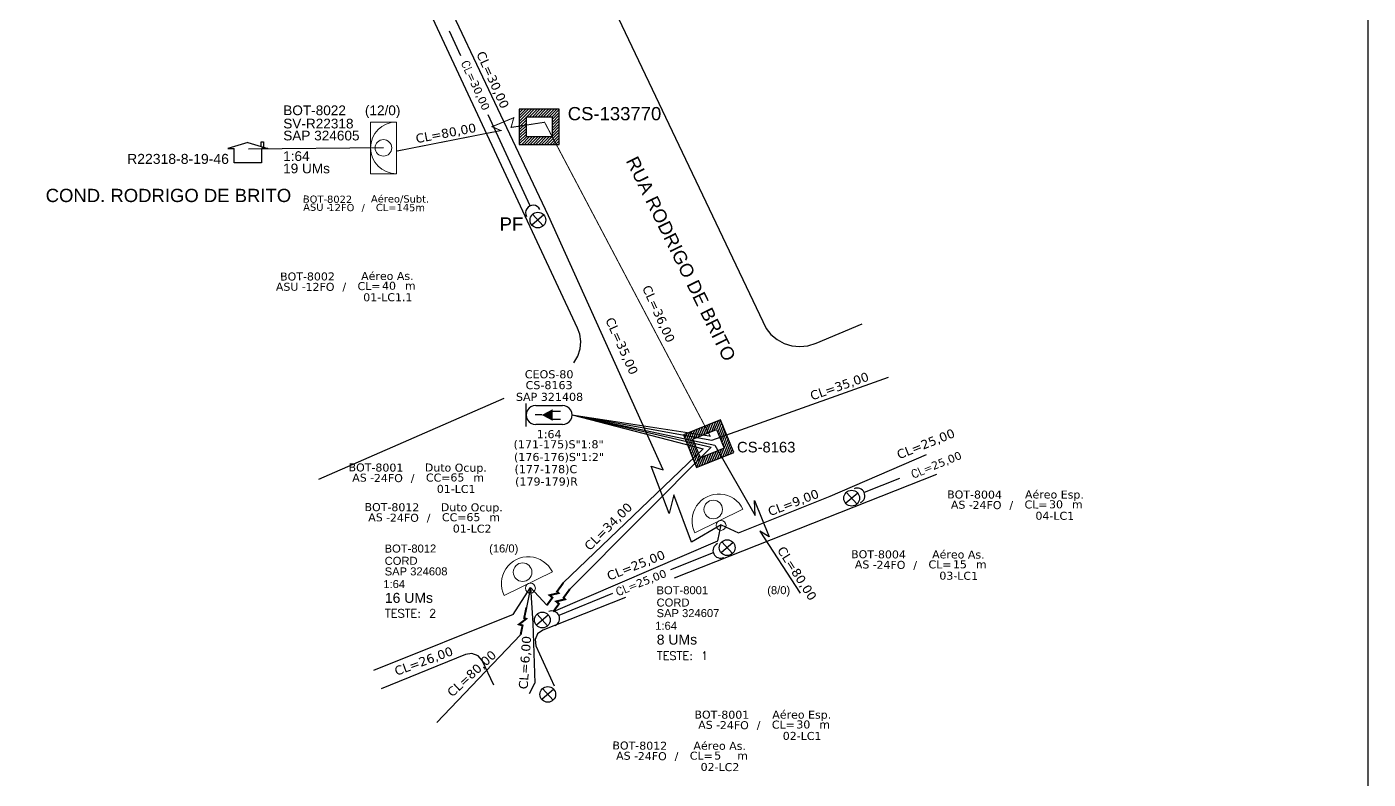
# Model space of a CAD drawing. Extents: x -89 to 749, y 705 to 1299.
# Drawn here: x 465.3 to 749.2, y 1006 to 1165.3 of the extents above; entities that cross this region are included whole.
import ezdxf
from ezdxf.enums import TextEntityAlignment as Align

# ---------------------------------------------------------------- set-up
doc = ezdxf.new("R2010")
doc.units = 0
for name, color, linetype in [('10.1-Caixas Subterrâneas', 5, 'Continuous'), ('20.4-CEOS', 1, 'Continuous'), ('CAP_A_INSTALAR', 1, 'Continuous'), ('CELULAS_GPON', 7, 'Continuous'), ('label_cabos', 7, 'Continuous'), ('Legenda', 1, 'Continuous'), ('locais', 7, 'Continuous'), ('locais legendas', 7, 'Continuous'), ('QUADRA', 7, 'Continuous'), ('Subida Lateral', 5, 'Continuous'), ('surveys', 7, 'Continuous'), ('surveys legendas', 7, 'Continuous')]:
    doc.layers.add(name, color=color, linetype=linetype)
for name, color, linetype, lineweight in [("20.0-LEGENDA DOS CDO'S", 1, 'Continuous', 0), ('20.1-CDO_INTERIOR', 1, 'Continuous', 0), ('20.2-CDO_POSTE', 1, 'Continuous', 5), ('20.6-CORDOALHA_SUPORTE', 7, 'Continuous', 25), ('CORDOALHA_SUPORTE', 7, 'Continuous', 25), ('Segmento Logradouro Texto', 7, 'Continuous', 0)]:
    doc.layers.add(name, color=color, linetype=linetype, lineweight=lineweight)
doc.layers.add('DROP DE CLIENTE', color=140, linetype='Continuous', plot=False)
doc.layers.add('EXTRA', color=50, linetype='Continuous', plot=False)
doc.styles.add('ARIAL', font='arial.ttf')
doc.styles.add('DIGICADE', font='arial.ttf')
doc.styles.add('ROMANS', font='romans')
doc.styles.add('siredit', font='verdana.ttf')
doc.styles.get("Standard").update_dxf_attribs({"font": 'arial.ttf'})
doc.linetypes.add('FENCELINE1', pattern='A,0.25,-0.1,[133,ltypeshp.shx,S=0.1,R=0,X=-0.1,Y=0],-0.1,1', length=1.45)

# ---------------------------------------------------------------- blocks, each defined once
blk = doc.blocks.new('SURVEY_SURVEY')
for p, q in [((-3.36348e-12, 1.52134086552e-05), (-1.508336906292e-05, 1.080275691462e-05)), ((-1.508336906292e-05, 1.080275691462e-05), (-1.035330602394e-05, 1.080275691462e-05)), ((-1.034285223648e-05, 0), (-1.034285223648e-05, 1.076915342634e-05)), ((-3.36348e-12, 1.52134086552e-05), (1.50833623359e-05, 1.080275691462e-05)), ((1.0119129375e-05, 1.586813003754e-05), (1.17082621884e-05, 1.586813003754e-05)), ((1.0119129375e-05, 1.231994231814e-05), (1.0119129375e-05, 1.586813003754e-05)), ((1.034285223648e-05, 1.081207931562e-05), (1.034285223648e-05, 0)), ((1.50833623359e-05, 1.080275691462e-05), (1.034285223648e-05, 1.08027402732e-05)), ((1.17082621884e-05, 1.586813003754e-05), (1.17029963175e-05, 1.186705116642e-05)), ((1.034285223648e-05, 0), (-1.034285223648e-05, 0))]:
    blk.add_line(p, q)
blk = doc.blocks.new('*U97')
at = {"color": 0}
blk.add_line((2.144683874508849, -0.5816883642076452), (-2.103735590730157, -0.6838976506145482), dxfattribs=at)
for centre, radius in [((-0.003800809652691521, 0.3762168416387937), 0.7329430290837279), ((0.02993521138451247, -1.026050735923426), 0.3933715201570511)]:
    blk.add_circle(centre, radius, dxfattribs=at)
blk.add_arc((0.02047414188934621, -0.6327930074110968), 2.124824386322872, 1.378166948061358, 181.3781669480614, dxfattribs=at)
blk = doc.blocks.new('*X65')
at = {"color": 0, "linetype": 'Continuous'}
for p, q in [((-1.25, 0.34099), (-0.49099, 1.1)), ((-1.25, 0.517767), (-0.667767, 1.1)), ((-1.25, 0.694544), (-0.8445440000000001, 1.1)), ((-1.25, 0.8713200000000001), (-1.02132, 1.1)), ((-1.25, 1.048096999999998), (-1.198096999999999, 1.1)), ((-0.7892140000000003, 0.625), (-0.314214, 1.1)), ((-0.612437, 0.625), (-0.137437, 1.1)), ((-0.4356600000000002, 0.625), (0.03934, 1.1)), ((-0.258883, 0.625), (0.216117, 1.1)), ((-0.082107, 0.625), (0.392893, 1.1)), ((0.09467, 0.625), (0.56967, 1.1)), ((0.271447, 0.625), (0.746447, 1.1)), ((0.448223, 0.625), (0.923223, 1.1)), ((0.625, 0.625), (1.1, 1.1)), ((0.8017770000000001, 0.625), (1.25, 1.073223)), ((0.8035, 0.4499470000000001), (1.25, 0.8964469999999998)), ((-1.25, 0.164214), (-0.8035, 0.610714)), ((-1.25, -0.012563), (-0.8035, 0.433937)), ((-1.25, -0.18934), (-0.8035, 0.25716)), ((-1.25, -0.366117), (-0.8035, 0.08038300000000001)), ((0.8035, 0.27317), (1.25, 0.71967)), ((0.8035, 0.09639299999999999), (1.25, 0.5428930000000002)), ((0.8035, -0.08038300000000001), (1.25, 0.366117)), ((0.8035, -0.25716), (1.25, 0.18934)), ((0.8035, -0.433937), (1.25, 0.012563)), ((-1.25, -0.5428930000000002), (-0.8035, -0.09639299999999999)), ((-1.25, -0.71967), (-0.8035, -0.27317)), ((-1.25, -0.8964469999999998), (-0.8035, -0.4499470000000001)), ((-1.25, -1.073223), (-0.8017770000000001, -0.625)), ((-1.1, -1.1), (-0.625, -0.625)), ((-0.923223, -1.1), (-0.448223, -0.625)), ((-0.746447, -1.1), (-0.271447, -0.625)), ((-0.56967, -1.1), (-0.09467, -0.625)), ((-0.392893, -1.1), (0.082107, -0.625)), ((-0.216117, -1.1), (0.258883, -0.625)), ((-0.03934, -1.1), (0.4356600000000002, -0.625)), ((0.137437, -1.1), (0.612437, -0.625)), ((0.314214, -1.1), (0.7892140000000003, -0.625)), ((0.49099, -1.1), (1.25, -0.34099)), ((0.667767, -1.1), (1.25, -0.517767)), ((0.8035, -0.610714), (1.25, -0.164214)), ((0.8445440000000001, -1.1), (1.25, -0.694544)), ((1.02132, -1.1), (1.25, -0.8713200000000001)), ((1.198096999999999, -1.1), (1.25, -1.048096999999998))]:
    blk.add_line(p, q, dxfattribs=at)
blk = doc.blocks.new('MANHOLE_MQ')
at = {"color": 0, "linetype": 'Continuous'}
for p, q in [((6.2251254812e-06, 5.6872613239e-06), (-6.2748745188e-06, 5.6872613239e-06)), ((-6.2748745188e-06, 5.6872613239e-06), (-6.2748745188e-06, -5.3127386761e-06)), ((6.2251254812e-06, -5.3127386761e-06), (6.2251254812e-06, 5.6872613239e-06)), ((-4.0423745188e-06, 3.3122613239e-06), (3.9926254812e-06, 3.3122613239e-06)), ((-4.0423745188e-06, -2.9377386761e-06), (-4.0423745188e-06, 3.3122613239e-06)), ((3.9926254812e-06, 3.3122613239e-06), (3.9926254812e-06, -2.9377386761e-06)), ((3.9926254812e-06, -2.9377386761e-06), (-4.0423745188e-06, -2.9377386761e-06)), ((3.9926254812e-06, -2.9377386761e-06), (3.9926254812e-06, -2.9377386761e-06)), ((-6.2748745188e-06, -5.3127386761e-06), (6.2251254812e-06, -5.3127386761e-06))]:
    blk.add_line(p, q, dxfattribs=at)
at = {"color": 0, "linetype": 'Continuous', "xscale": 5e-06, "yscale": 5e-06, "zscale": 1e-05}
blk.add_blockref('*X65', (-2.48745188e-08, 1.872613239e-07), dxfattribs=at)
blk = doc.blocks.new('*U98')
at = {"layer": '20.4-CEOS', "color": 7, "style": 'siredit'}
for tag, p in [('FIBRAS_SPLITTER', (0, 0)), ('FIBRAS_TOP_C', (0, -4.127990711382524)), ('RESERVA_FINAIS', (0, -5.461142638953247))]:
    blk.add_attdef(tag, p, '', height=1.009676276197057, dxfattribs=at)
for tag, p, flags in [('ID_ATIVIDADE', (0, -6.773139688129063), 3), ('QTDE', (0, -9.397133786480694), 1), ('FATOR', (1.77635683940025e-15, -8.085136737304879), 1), ('FID', (0, -10.70913083565651), 1)]:
    blk.add_attdef(tag, p, '', height=1.009676276197057, dxfattribs=dict(at, flags=flags))
blk = doc.blocks.new('*U100')
at = {"layer": '20.4-CEOS', "color": 7, "style": 'siredit'}
blk.add_attdef('FIBRAS_SPLITTER', (0, 0), '', height=1.009676276197057, dxfattribs=at)
for tag, p, flags in [('ID_ATIVIDADE', (0, -1.482841734635985), 3), ('QTDE', (0, -4.106835832987616), 1), ('FATOR', (1.77635683940025e-15, -2.794838783811801), 1), ('FID', (0, -5.418832882163431), 1)]:
    blk.add_attdef(tag, p, '', height=1.009676276197057, dxfattribs=dict(at, flags=flags))
blk = doc.blocks.new('Inst CDOE-8 CAIXA DIST OPT CDOE 48F_8D C_SPL OPTAP')
at = {"layer": "20.0-LEGENDA DOS CDO'S", "color": 0}
for tag, p, style, flags in [('ID_ATIVIDADE', (0.1196604212896091, 6.472119182265749), 'ARIAL', 3), ('FATOR', (7.920895240253444, 6.472119182265749), 'ARIAL', 1), ('QTDE', (0.2348301501915984, -0.970300321170944), 'DIGICADE', 3)]:
    blk.add_attdef(tag, p, '', height=0.8, rotation=0.1179917413816953, dxfattribs=dict(at, style=style, flags=flags))
at = {"layer": "20.0-LEGENDA DOS CDO'S", "color": 0, "style": 'ARIAL'}
for tag, p, height in [('FID', (0.1196604212896091, 5.247622986669192), 0.8), ('CORDOALHA', (0.1221820842097259, 4.023126791072634), 0.8), ('SAP', (0.1243687709234109, 2.961291943700779), 0.8), ('1:XX', (-0.01175218651455623, 1.700097934941908), 0.8), ('UMS', (0.1406116498255869, 0.2174980612632993), 1)]:
    blk.add_attdef(tag, p, '', height=height, rotation=0.1179917413816953, dxfattribs=at)
blk.add_attdef('FIBRAS_UTILIZADAS', text='', height=0.8, rotation=0.1179917413816953, dxfattribs=at).set_placement((13.47913720596581, 5.263498817652014), align=Align.CENTER)
blk = doc.blocks.new('Teste  FTTH')
at = {"color": 0, "lineweight": 0, "style": 'ROMANS'}
for tag, p in [('TESTE', (-2.302101397839966, -0.2900054389600459)), ('QTDE', (0.2115984437179215, -0.2900054389600459))]:
    blk.add_attdef(tag, p, '', height=0.4797688058208799, dxfattribs=at)
for tag, p, flags in [('FID', (-2.226682248618305, -1.252807463808641), 1), ('FATOR', (-2.226682248618305, -2.027570965340915), 3), ('ID_ATIVIDADE', (-2.226682248618305, -2.716249624984646), 3)]:
    blk.add_attdef(tag, p, '', height=0.4797688058208799, dxfattribs=dict(at, flags=flags))
blk = doc.blocks.new('Inst CDOE-16 CAIXA DIST OPT CDOE 48F_16D C_SPL_2_1_8')
at = {"layer": "20.0-LEGENDA DOS CDO'S", "color": 0}
for tag, p, style, flags in [('ID_ATIVIDADE', (0.1196604212896091, 6.472119182265749), 'ARIAL', 3), ('FATOR', (7.920895240253444, 6.472119182265749), 'ARIAL', 1), ('QTDE', (0.09652250603994617, -1.169659482557959), 'DIGICADE', 3)]:
    blk.add_attdef(tag, p, '', height=0.8, rotation=0.1179917413816953, dxfattribs=dict(at, style=style, flags=flags))
at = {"layer": "20.0-LEGENDA DOS CDO'S", "color": 0, "style": 'ARIAL'}
for tag, p, height in [('FID', (0.1196604212896091, 5.247622986669192), 0.8), ('CORDOALHA', (0.1221820842097259, 4.023126791072634), 0.8), ('SAP', (0.1243687709234109, 2.961291943700779), 0.8), ('1:XX', (-0.01175218651455623, 1.700097934941908), 0.8), ('UMS', (0.1406116498255869, 0.2174980612632993), 1)]:
    blk.add_attdef(tag, p, '', height=height, rotation=0.1179917413816953, dxfattribs=at)
blk.add_attdef('FIBRAS_UTILIZADAS', text='', height=0.8, rotation=0.1179917413816953, dxfattribs=at).set_placement((13.47913720596581, 5.263498817652014), align=Align.CENTER)
blk = doc.blocks.new('Inst CB AS CFOA-SM-AS-80-TS-24')
at = {"layer": 'label_cabos', "color": 0, "style": 'siredit'}
for tag, flags, p in [('ID_ATIVIDADE', 3, (1.313585161309568, 2.671720126308649)), ('FATOR', 1, (11.5601203190924, 2.551431588687208))]:
    blk.add_attdef(tag, text='', height=1, rotation=359.6900071930405, dxfattribs=dict(at, flags=flags)).set_placement(p, align=Align.MIDDLE_CENTER)
for tag, p in [('DESTINO_CABO', (3.131368715205234, 1.262430571443581)), ('TIPO_CABO', (13.10817767829267, 1.244845964638766)), ('TIPO_CABO', (1.762291071830923, -0.004590935048270239)), ('CABO', (4.685797835605519, -0.05191046300382141)), ('/', (7.714015827420027, -0.05191046300382141)), ('LANCE', (10.80897846494462, 0.001586114557718954)), ('UND', (15.96399395113023, 0.001586114557718954)), ('FID', (13.14769000608328, -1.414223166462778))]:
    blk.add_attdef(tag, text='', height=1, rotation=359.6900071930405, dxfattribs=at).set_placement(p, align=Align.MIDDLE_CENTER)
blk.add_attdef('QTDE', (12.42874375078654, -0.4746612619691017), '', height=1, rotation=359.6900071930405, dxfattribs=at)
blk = doc.blocks.new('Inst CB DT OCUP CFOA-SM-AS-80-TS-24')
at = {"layer": 'label_cabos', "color": 0, "style": 'siredit'}
for tag, flags, p in [('ID_ATIVIDADE', 3, (1.313585161309568, 2.671720126308649)), ('FATOR', 1, (11.5601203190924, 2.551431588687208))]:
    blk.add_attdef(tag, text='', height=1, rotation=359.6900071930405, dxfattribs=dict(at, flags=flags)).set_placement(p, align=Align.MIDDLE_CENTER)
for tag, p in [('DESTINO_CABO', (3.131368715205234, 1.262430571443581)), ('TIPO_CABO', (13.10817767829267, 1.244845964638766)), ('TIPO_CABO', (1.762291071830923, -0.004590935048270239)), ('CABO', (4.68579783560552, -0.05191046300382141)), ('/', (7.714015827420027, -0.05191046300382141)), ('LANCE', (10.90897846494462, 0.001586114557718954)), ('UND', (15.96399395113023, 0.001586114557718954)), ('FID', (13.14769000608328, -1.414223166462778))]:
    blk.add_attdef(tag, text='', height=1, rotation=359.6900071930405, dxfattribs=at).set_placement(p, align=Align.MIDDLE_CENTER)
blk.add_attdef('QTDE', (12.42874375078654, -0.4746612619691017), '', height=1, rotation=359.6900071930405, dxfattribs=at)
blk = doc.blocks.new('Inst CORD ALUMINIO 4.8 MM 3F(sem recursos)')
at = {"layer": '20.6-CORDOALHA_SUPORTE', "color": 0, "lineweight": 0, "style": 'ROMANS'}
blk.add_attdef('LANCE', text='', height=1, dxfattribs=at).set_placement((-0.5381412959509184, -2.21476353000266), align=Align.RIGHT)
at = {"layer": '20.6-CORDOALHA_SUPORTE', "color": 0, "style": 'siredit'}
blk.add_attdef('QTDE', (-0.5381412959509184, -2.21476353000266), '', height=1, rotation=359.6900071930405, dxfattribs=at)
at = {"layer": '20.6-CORDOALHA_SUPORTE', "color": 0, "lineweight": 0, "style": 'ROMANS'}
for tag, p, flags in [('FATOR', (-5.196395047656239, -4.441735041516672), 3), ('ID_ATIVIDADE', (-5.200727581730945, -6.668706553030688), 3), ('FID', (-5.200727581730945, -8.895678064544704), 1)]:
    blk.add_attdef(tag, p, '', height=1, dxfattribs=dict(at, flags=flags))
blk = doc.blocks.new('Inst CB ESP CFOA-SM-AS-80-TS-24')
at = {"layer": 'label_cabos', "color": 0, "style": 'siredit'}
for tag, flags, p in [('ID_ATIVIDADE', 3, (1.313585161309568, 2.671720126308649)), ('FATOR', 1, (11.5601203190924, 2.551431588687208))]:
    blk.add_attdef(tag, text='', height=1, rotation=359.6900071930405, dxfattribs=dict(at, flags=flags)).set_placement(p, align=Align.MIDDLE_CENTER)
for tag, p in [('DESTINO_CABO', (3.131368715205234, 1.262430571443581)), ('TIPO_CABO', (13.10817767829267, 1.244845964638766)), ('TIPO_CABO', (1.762291071830923, -0.004590935048270239)), ('CABO', (4.68579783560552, -0.05191046300382141)), ('/', (7.714015827420027, -0.05191046300382141)), ('LANCE', (10.80897846494462, 0.001586114557718954)), ('UND', (15.96399395113023, 0.001586114557718954)), ('FID', (13.14769000608328, -1.414223166462778))]:
    blk.add_attdef(tag, text='', height=1, rotation=359.6900071930405, dxfattribs=at).set_placement(p, align=Align.MIDDLE_CENTER)
blk.add_attdef('QTDE', (12.42874375078654, -0.4746612619691017), '', height=1, rotation=359.6900071930405, dxfattribs=at)
blk = doc.blocks.new('Inst CB AS CFOA-SM-ASU-120-S-12')
at = {"layer": 'label_cabos', "color": 0, "style": 'siredit'}
for tag, flags, p in [('ID_ATIVIDADE', 3, (1.313585161309568, 2.671720126308649)), ('FATOR', 1, (11.5601203190924, 2.551431588687208))]:
    blk.add_attdef(tag, text='', height=1, rotation=359.6900071930405, dxfattribs=dict(at, flags=flags)).set_placement(p, align=Align.MIDDLE_CENTER)
for tag, p in [('DESTINO_CABO', (3.131368715205234, 1.262430571443581)), ('TIPO_CABO', (13.10817767829267, 1.244845964638766)), ('TIPO_CABO', (1.262291071830923, -0.004590935048270239)), ('CABO', (4.68579783560552, -0.05191046300382141)), ('/', (7.714015827420027, -0.05191046300382141)), ('LANCE', (10.80897846494462, 0.001586114557718954)), ('UND', (15.96399395113023, 0.001586114557718954)), ('FID', (13.14769000608328, -1.414223166462778))]:
    blk.add_attdef(tag, text='', height=1, rotation=359.6900071930405, dxfattribs=at).set_placement(p, align=Align.MIDDLE_CENTER)
blk.add_attdef('QTDE', (12.42874375078654, -0.4746612619691017), '', height=1, rotation=359.6900071930405, dxfattribs=at)
blk = doc.blocks.new('LEGENDA DOS CABOS')
at = {"layer": 'EXTRA', "color": 0, "style": 'siredit'}
for tag, p in [('ID', (4.601194663947246, 0.9736229784336388)), ('XX', (9.029934027278507, 0.9736229784336388))]:
    blk.add_attdef(tag, text='', height=0.4800000000070403, rotation=359.6900071930405, dxfattribs=at).set_placement(p, align=Align.MIDDLE_CENTER)
at = {"layer": 'Legenda', "color": 0, "style": 'siredit'}
for tag, p in [('TIPO_CABO', (1.313585161309568, -0.0045909350482702)), ('CABO', (4.685797835605519, -0.0519104630038214)), ('/', (6.808571375695357, -0.0519104630038214)), ('METROS', (10.03373564573997, -0.0519104630038214))]:
    blk.add_attdef(tag, text='', height=0.8000000000117335, rotation=359.6900071930405, dxfattribs=at).set_placement(p, align=Align.MIDDLE_CENTER)

msp = doc.modelspace()

# ---------------------------------------------------------------- linework, layer by layer
msp.add_lwpolyline([(-89.31730141181794, 705.0231007270784), (749.2471410042413, 705.0231007270775), (749.2471410042413, 1299.023100727077), (-89.31730141181794, 1299.023100727078), (-89.31730141181794, 705.0231007270784)])
at = {"layer": '20.1-CDO_INTERIOR', "color": 1, "lineweight": 18}
msp.add_lwpolyline([(538.0612434652821, 1134.17460034993), (538.0559765893722, 1145.11303978046), (543.5251963046371, 1145.115673218415), (543.530463180547, 1134.177233787885)], close=True, dxfattribs=at)
msp.add_circle((540.7932198849594, 1139.645136784173), 1.750150511765571, dxfattribs=at)
msp.add_arc((543.5278297425928, 1139.64645350315), 5.469220349267408, 90.02758800645472, 270.0275880064523, dxfattribs=at)
at = {"layer": '20.4-CEOS', "color": 5}
for p, q in [((573.0349452787066, 1085.093712844086), (578.7006402201121, 1085.093712844078)), ((578.7006402201068, 1081.054418927422), (573.0349452787007, 1081.05441892743))]:
    msp.add_line(p, q, dxfattribs=at)
for points in [[(571.0152983203875, 1080.638875215698), (571.0152983203936, 1085.509256555825)], [(574.3037991781011, 1083.074065885771), (572.9415528987511, 1083.074065885773)], [(576.5386477010172, 1083.87542425286), (578.2589243858292, 1083.875424252857)], [(576.538647701015, 1082.194891332556), (578.2589243858265, 1082.194891332554)]]:
    msp.add_lwpolyline(points, dxfattribs=at)
msp.add_lwpolyline([(574.3037991781011, 1083.074065885771, 0, 2.493262270449214, 0), (576.6427503369553, 1083.074065885768, 2.493262270449214, 2.493262270449214, 0)], format="xyseb", dxfattribs=at)
for centre, start, end in [((573.0349452787034, 1083.074065885773), 89.99999999990969, 269.9999999999226), ((578.7006402201098, 1083.074065885764), 269.9999999999162, 89.9999999999355)]:
    msp.add_arc(centre, 2.019646958312911, start, end, dxfattribs=at)
at = {"layer": 'CAP_A_INSTALAR', "color": 7, "linetype": 'FENCELINE1', "ltscale": 3}
for points in [[(575.7173835240415, 1125.238740736393), (553.03888856399, 1173.291304390465)], [(599.9997253616084, 1071.429286429208), (575.7173835240415, 1125.238740736393)], [(580.720287178422, 1083.074065885761), (608.4704358176175, 1075.879585872377), (578.8721538427828, 1047.521207690886)], [(580.720287178422, 1083.074065885761), (610.1725212547524, 1076.254615571141), (580.2569598156554, 1046.203972563282)], [(635.3829558719151, 1065.863958464777), (655.7666825806677, 1074.738257901211)], [(612.3062149791467, 1059.816495062925), (606.0142781698328, 1056.114855377642), (602.2990346820354, 1066.168662254059), (601.2606394698237, 1062.241716422509), (597.4779102964142, 1072.244317991263), (599.9997253616084, 1071.429286429208), (599.9997253616084, 1071.429286429208)], [(615.9582309558887, 1058.155532812147), (635.3829558719151, 1065.863958464777)], [(611.6011446692182, 1056.426485124311), (612.3062149791467, 1059.816495062925), (615.9582309558887, 1058.155532812146)], [(576.7676595245557, 1041.457350464433), (611.6011446692182, 1056.426485124311)], [(568.2733835972606, 1040.844701952086), (571.9516384604253, 1046.536663303721), (575.3880580321941, 1042.781715510004)], [(571.9516384604253, 1046.536663303721), (572.3895623338017, 1039.001784890394), (572.813524399839, 1026.284065028271)], [(568.2733835972606, 1040.844701952086), (538.7074719980233, 1028.936300803229)], [(571.6831814206987, 1024.065386218756), (572.813524399839, 1026.284065028271)]]:
    msp.add_lwpolyline(points, dxfattribs=at)
at = {"layer": 'CAP_A_INSTALAR', "color": 1, "linetype": 'FENCELINE1', "ltscale": 3, "const_width": 0.2118313376591522}
msp.add_lwpolyline([(580.720287178422, 1083.074065885761), (609.9737102188146, 1078.591781079641), (574.909459120795, 1145.068451705417), (567.8157717099089, 1143.973180259238), (568.3856910635195, 1146.031724369894), (563.7792063294294, 1144.121234659004), (565.660040057691, 1143.310774480022), (543.5281656262368, 1138.948878135162)], dxfattribs=at)
at = {"layer": 'CAP_A_INSTALAR', "color": 252, "linetype": 'FENCELINE1', "ltscale": 3}
for points in [[(580.720287178422, 1083.074065885761), (610.3068538737405, 1077.72299164886), (647.6935113106756, 1091.107968816253)], [(580.720287178422, 1083.074065885761), (610.9702883203804, 1076.659861887726), (619.5106726522733, 1061.780520073514), (619.3603389177665, 1064.934549623689), (622.4800897213295, 1057.274789206854), (620.4503543201622, 1058.438768729191), (629.0035268623737, 1045.335811211126)], [(571.9516384604253, 1046.536663303721), (571.0515044315678, 1042.299911799944)], [(569.8345297184937, 1036.535832478969), (552.1267399994936, 1017.926924593347)]]:
    msp.add_lwpolyline(points, dxfattribs=at)
at = {"layer": 'CORDOALHA_SUPORTE'}
for points in [[(557.1754395333842, 1159.153451048978), (554.7717644873096, 1164.357045478345)], [(571.8632448953701, 1127.356564741042), (562.9416360043404, 1146.670504203103)], [(650.0380675002632, 1069.604992104985), (642.5570717695803, 1066.658515033874)], [(610.622329188225, 1053.919878718591), (601.5928550582428, 1050.250534050657)], [(589.2671603733784, 1045.241690631933), (577.9296983570612, 1040.634439401283)]]:
    msp.add_lwpolyline(points, dxfattribs=at)
for points in [[(573.9278036641363, 1126.612415318409, 1), (571.0585902415853, 1125.124141022406)], [(641.7554772132901, 1064.518160113276, 1), (640.4167168477006, 1067.460109590718)], [(611.5036246566447, 1055.846091346556, 1), (612.8423850222339, 1052.904141869115)], [(577.1281038007703, 1038.494084480684, 1), (575.7893434351809, 1041.436033958126)]]:
    msp.add_lwpolyline(points, format="xyb", dxfattribs=at)
at = {"layer": 'DROP DE CLIENTE'}
msp.add_lwpolyline([(540.7932198849594, 1139.645136784173), (512.1971363156358, 1139.379358859366)], dxfattribs=at)
at = {"layer": 'locais', "color": 1}
for points in [[(574.7593950206883, 1125.42997129146), (572.2191336088902, 1123.278406264472)], [(572.3653805090744, 1125.581961239647), (574.6131481205034, 1123.126416316285)], [(641.1824445281154, 1066.537988282986), (638.6421831163175, 1064.386423255996)], [(638.7884300165013, 1066.689978231172), (641.0361976279303, 1064.234433307809)], [(614.8266718685891, 1056.048747020752), (612.2864104567916, 1053.897181993763)], [(612.4326573569751, 1056.200736968939), (614.6804249684039, 1053.745192045577)], [(575.7034897992035, 1040.735767069049), (573.1632283874048, 1038.584202042059)], [(573.3094752875895, 1040.887757017235), (575.5572428990183, 1038.432212093873)], [(574.4558925251554, 1025.134116957468), (576.7036601365842, 1022.678572034106)], [(576.8499070367693, 1024.982127009283), (574.3096456249712, 1022.830561982293)]]:
    msp.add_lwpolyline(points, dxfattribs=at)
for centre in [(573.4892643147889, 1124.354188777966), (639.9123138222162, 1065.462205769491), (613.5565411626899, 1054.972964507258), (574.4333590933036, 1039.659984555554), (575.5797763308699, 1023.906344495788)]:
    msp.add_circle(centre, 1.66449392501434, dxfattribs=at)
at = {"layer": 'QUADRA'}
for points in [[(581.1080981904418, 1094.129013128166), (581.9364860194758, 1095.530297994464), (582.4079706495052, 1097.053974444135), (582.5509304478512, 1098.624494628894), (582.3386772644017, 1100.190943529469), (581.8843014697311, 1101.476226898909), (520.5606437390102, 1232.837874132183), (513.4094334234644, 1246.711335515196)], [(552.1049258020864, 1246.711335515196), (581.3212739025687, 1186.543647862058), (621.8342791068253, 1101.402775024419), (622.8354091263782, 1100.098414200093), (624.1063646502294, 1099.050191669106), (625.5928429680505, 1098.232139981061), (627.2115719405429, 1097.744603770477), (628.935438335446, 1097.561927271403), (630.6272933744106, 1097.733147484711), (632.3964198555052, 1098.25951706612), (642.1171202009621, 1102.41503853674)], [(527.1533805230579, 1069.465296783055), (566.3493935803101, 1086.607228176687)], [(657.864538569087, 1070.484502478052), (602.3084065626631, 1048.507483704318)], [(592.0518851492805, 1044.450186057515), (574.5415362427382, 1037.523403130848), (573.4319105570287, 1036.726284975291), (572.9017258642405, 1035.505590330069), (573.0828958004645, 1034.217094597902), (576.9387272710806, 1025.715020005821)], [(564.1300105671878, 1025.837252679847), (561.7033935998325, 1031.050126429897), (560.8425425330076, 1032.07778688395), (559.5247221463201, 1032.543429086541), (558.1337733938237, 1032.350396045041), (540.2838484660131, 1025.116717413134)]]:
    msp.add_lwpolyline(points, dxfattribs=at)
at = {"layer": 'Subida Lateral', "color": 5, "const_width": 0.4236626753183041}
for points in [[(575.3828535516825, 1042.774585592036), (576.5721753412686, 1044.403906093483), (575.9821042074334, 1044.907331269116), (577.8488547543157, 1045.363749997941), (577.5511263017681, 1045.707102722406), (578.8721538427828, 1047.521207690886)], [(576.7676595245557, 1041.457350464433), (577.9569813141411, 1043.086670965879), (577.3669101803043, 1043.590096141514), (579.2336607271877, 1044.046514870338), (578.9359322746407, 1044.389867594803), (580.2569598156554, 1046.203972563282)], [(569.8345297184937, 1036.535832478969), (570.244606624399, 1038.510929577053), (569.4992778910123, 1038.72565249068), (571.0107848680093, 1039.912422189821), (570.5978137103189, 1040.102127613489), (571.0515044315678, 1042.299911799944)]]:
    msp.add_lwpolyline(points, dxfattribs=at)

# ---------------------------------------------------------------- block references
at = {"color": 0, "lineweight": 0, "xscale": 1.694650701273218, "yscale": 1.694650701273218, "zscale": 1.694650701273218}
for p, rotation, values in [((562.9167581631466, 1154.181982057505), 294.5925953174153, {'QTDE': '30,00', 'LANCE': 'CL='}), ((656.6365843360641, 1075.203404646986), 22.286784388828, {'QTDE': '25,00', 'LANCE': 'CL='}), ((594.177679880976, 1050.282606586182), 21.64494857800773, {'QTDE': '25,00', 'LANCE': 'CL='})]:
    msp.add_blockref('Inst CORD ALUMINIO 4.8 MM 3F(sem recursos)', p, dxfattribs=dict(at, rotation=rotation)).add_auto_attribs(values)
at = {"layer": '10.1-Caixas Subterrâneas', "color": 30}
for p, xscale, yscale, zscale, rotation in [((573.774864598184, 1144.230992627119), 677410.2539648144, 677410.2539648144, 677410.2539648144, 180.0000000000629), ((609.5429196265504, 1077.111924975377), 677410.2539648141, 677410.2539648142, 677410.2539648142, 202.1726842050763)]:
    msp.add_blockref('MANHOLE_MQ', p, dxfattribs=dict(at, xscale=xscale, yscale=yscale, zscale=zscale, rotation=rotation))
at = {"layer": "20.0-LEGENDA DOS CDO'S", "color": 7, "lineweight": 0}
ref = msp.add_blockref('Inst CDOE-16 CAIXA DIST OPT CDOE 48F_16D C_SPL_2_1_8', (540.7983829534905, 1042.81923591887), dxfattribs=dict(at, xscale=2.118313376591523, yscale=2.118313376591523, zscale=2.118313376591523))
ref.add_attrib('FID', 'BOT-8012', (541.051861224525, 1053.935345888083), dxfattribs={"color": 0, "height": 1.694650701273218, "rotation": 0.1179917413816953, "style": 'ARIAL'})
ref.add_attrib('CORDOALHA', 'CORD', (541.0572028966851, 1051.341479214487), dxfattribs={"color": 0, "height": 1.694650701273218, "rotation": 0.1179917413816953, "style": 'ARIAL'})
ref.add_attrib('SAP', 'SAP 324608', (541.0618349844397, 1049.092180257126), dxfattribs={"color": 0, "height": 1.694650701273218, "rotation": 0.1179917413816953, "style": 'ARIAL'})
ref.add_attrib('1:XX', '1:64', (540.7734881394626, 1046.420576116678), dxfattribs={"color": 0, "height": 1.694650701273218, "rotation": 0.1179917413816953, "style": 'ARIAL'})
ref.add_attrib('UMS', '16 UMs', (541.0962424922516, 1043.279964973366), dxfattribs={"color": 0, "height": 2.118313376591523, "rotation": 0.1179917413816953, "style": 'ARIAL'})
ref.add_attrib('FIBRAS_UTILIZADAS', '(16/0)', dxfattribs={"color": 0, "height": 1.694650701273218, "rotation": 0.1179917413816953, "style": 'ARIAL'}).set_placement((569.3514196018396, 1053.968975873777), align=Align.RIGHT)
ref = msp.add_blockref('Inst CDOE-8 CAIXA DIST OPT CDOE 48F_8D C_SPL OPTAP', (598.3531498608686, 1033.984726521516), dxfattribs=dict(at, xscale=2.118313376591523, yscale=2.118313376591523, zscale=2.118313376591523))
ref.add_attrib('FID', 'BOT-8001', (598.6066281319033, 1045.100836486783), dxfattribs={"color": 0, "height": 1.694650701273218, "rotation": 0.1179917413816953, "style": 'ARIAL'})
ref.add_attrib('CORDOALHA', 'CORD', (598.6119698040634, 1042.506969817132), dxfattribs={"color": 0, "height": 1.694650701273218, "rotation": 0.1179917413816953, "style": 'ARIAL'})
ref.add_attrib('SAP', 'SAP 324607', (598.6166018918175, 1040.257670855827), dxfattribs={"color": 0, "height": 1.694650701273218, "rotation": 0.1179917413816953, "style": 'ARIAL'})
ref.add_attrib('1:XX', '1:64', (598.3282550468405, 1037.586066715378), dxfattribs={"color": 0, "height": 1.694650701273218, "rotation": 0.1179917413816953, "style": 'ARIAL'})
ref.add_attrib('UMS', '8 UMs', (598.6510093996299, 1034.445455572066), dxfattribs={"color": 0, "height": 2.118313376591523, "rotation": 0.1179917413816953, "style": 'ARIAL'})
ref.add_attrib('FIBRAS_UTILIZADAS', '(8/0)', dxfattribs={"color": 0, "height": 1.694650701273218, "rotation": 0.1179917413816953, "style": 'ARIAL'}).set_placement((626.9061865092181, 1045.134466472477), align=Align.RIGHT)
for p, xscale, yscale, zscale, rotation, values in [((549.6490792594323, 1041.237517413222), 3.708107565723445, 3.708107565723448, 3.708107565723448, 0.004078562105398157, {'TESTE': 'TESTE:', 'QTDE': '2'}), ((607.2009290630879, 1032.277846972209), 3.70810756572346, 3.70810756572346, 3.70810756572346, 3.12679767405859e-05, {'TESTE': 'TESTE:', 'QTDE': '1'})]:
    msp.add_blockref('Teste  FTTH', p, dxfattribs=dict(at, xscale=xscale, yscale=yscale, zscale=zscale, rotation=rotation)).add_auto_attribs(values)
at = {"layer": '20.2-CDO_POSTE', "color": 7, "xscale": -2.676700782661047, "yscale": 2.676700782661048, "zscale": 2.676700782661048, "rotation": 27.51572573798177}
for p in [(611.0620894914637, 1062.168763862142), (570.707512972743, 1048.888932102937)]:
    msp.add_blockref('*U97', p, dxfattribs=at)
at = {"layer": '20.4-CEOS', "color": 0, "lineweight": 0}
ref = msp.add_blockref('*U98', (568.3370737739706, 1076.017584998538), dxfattribs=dict(at, xscale=1.694650701273218, yscale=1.694650701273218, zscale=1.694650701273218))
ref.add_attrib('FIBRAS_SPLITTER', '(171-175)S"1:8"', (568.3370737739706, 1076.017584998538), dxfattribs={"color": 7, "height": 1.711048609516274, "style": 'siredit'})
ref.add_attrib('FIBRAS_TOP_C', '(177-178)C', (568.5381780844671, 1070.754406857892), dxfattribs={"color": 7, "height": 1.711048609516274, "style": 'siredit'})
ref.add_attrib('RESERVA_FINAIS', '(179-179)R', (568.6658888980212, 1068.137855938429), dxfattribs={"color": 7, "height": 1.711048609516274, "style": 'siredit'})
at = {"layer": '20.4-CEOS', "color": 0, "lineweight": 0, "xscale": 1.694650701273218, "yscale": 1.694650701273218, "zscale": 1.694650701273218}
msp.add_blockref('*U100', (568.4226867518666, 1073.323328233356), dxfattribs=at).add_auto_attribs({'FIBRAS_SPLITTER': '(176-176)S"1:2"'})
at = {"layer": 'label_cabos', "color": 0, "lineweight": 0}
ref = msp.add_blockref('LEGENDA DOS CABOS', (522.4907182764821, 1126.285033752093), dxfattribs=dict(at, xscale=1.525185631145896, yscale=1.525185631145896, zscale=1.525185631145896))
ref.add_attrib('ID', 'BOT-8022', dxfattribs={"color": 0, "height": 1.525185631145896, "rotation": 359.6900071931137, "style": 'siredit'}).set_placement((528.9571805020203, 1128.770851777736), align=Align.MIDDLE_CENTER)
ref.add_attrib('CABO', '12FO', dxfattribs={"color": 0, "height": 1.525185631145896, "rotation": 359.6900071931137, "style": 'siredit'}).set_placement((531.8911945824645, 1127.008968045492), align=Align.MIDDLE_CENTER)
ref.add_attrib('METROS', 'CL=145m', dxfattribs={"color": 0, "height": 1.525185631145896, "rotation": 359.6900071931137, "style": 'siredit'}).set_placement((544.3899380744631, 1127.008968045492), align=Align.MIDDLE_CENTER)
ref.add_attrib('XX', 'Aéreo/Subt.', dxfattribs={"color": 0, "height": 1.525185631145896, "rotation": 359.6900071931137, "style": 'siredit'}).set_placement((544.3118078786445, 1128.836770040027), align=Align.MIDDLE_CENTER)
ref.add_attrib('/', '/', dxfattribs={"color": 0, "height": 1.525185631145896, "rotation": 359.6900071931137, "style": 'siredit'}).set_placement((536.5097891515552, 1127.008968045492), align=Align.MIDDLE_CENTER)
ref.add_attrib('TIPO_CABO', 'ASU -', dxfattribs={"color": 0, "height": 1.525185631145896, "rotation": 359.6900071931137, "style": 'siredit'}).set_placement((526.6697112582335, 1127.081139109221), align=Align.MIDDLE_CENTER)
at = {"layer": 'label_cabos'}
ref = msp.add_blockref('Inst CB AS CFOA-SM-ASU-120-S-12', (519.4277268289513, 1110.230151647413), dxfattribs=dict(at, xscale=1.694650701273218, yscale=1.694650701273218, zscale=1.694650701273218, rotation=0.4634636605450999))
ref.add_attrib('DESTINO_CABO', 'BOT-8002', dxfattribs={"color": 0, "height": 1.694650701273216, "rotation": 0.1534708535865346, "style": 'siredit'}).set_placement((524.7168242349981, 1112.412384761738), align=Align.MIDDLE_CENTER)
ref.add_attrib('TIPO_CABO', 'Aéreo As.', dxfattribs={"color": 0, "height": 1.694650701273216, "rotation": 0.1534708535865346, "style": 'siredit'}).set_placement((541.6237184593258, 1112.519346309868), align=Align.MIDDLE_CENTER)
ref.add_attrib('CABO', '12FO', dxfattribs={"color": 0, "height": 1.694650701273216, "rotation": 0.1534708535865346, "style": 'siredit'}).set_placement((527.3689692096298, 1110.206416514871), align=Align.MIDDLE_CENTER)
ref.add_attrib('/', '/', dxfattribs={"color": 0, "height": 1.694650701273216, "rotation": 0.1534708535865346, "style": 'siredit'}).set_placement((532.5005730643802, 1110.24792679444), align=Align.MIDDLE_CENTER)
ref.add_attrib('TIPO_CABO', 'ASU - ', dxfattribs={"color": 0, "height": 1.694650701273216, "rotation": 0.1534708535865346, "style": 'siredit'}).set_placement((521.5668622277221, 1110.239675134468), align=Align.MIDDLE_CENTER)
ref.add_attrib('FID', '01-LC1.1', dxfattribs={"color": 0, "height": 1.694650701273216, "rotation": 0.1534708535865346, "style": 'siredit'}).set_placement((541.7271259139629, 1108.013841992684), align=Align.MIDDLE_CENTER)
ref.add_attrib('LANCE', 'CL=', dxfattribs={"color": 0, "height": 1.694650701273216, "rotation": 0.1534708535865346, "style": 'siredit'}).set_placement((537.7445487579571, 1110.381007042555), align=Align.MIDDLE_CENTER)
ref.add_attrib('QTDE', '40', (540.4959236486945, 1109.596163954035), dxfattribs={"color": 0, "height": 1.694650701273216, "rotation": 0.1534708535865346, "style": 'siredit'})
ref.add_attrib('UND', 'm', dxfattribs={"color": 0, "height": 1.694650701273216, "rotation": 0.1534708535865346, "style": 'siredit'}).set_placement((546.4802135655109, 1110.451671085318), align=Align.MIDDLE_CENTER)
at = {"layer": 'label_cabos', "color": 0, "lineweight": 0}
ref = msp.add_blockref('Inst CB DT OCUP CFOA-SM-AS-80-TS-24', (533.9017019022626, 1069.814756267288), dxfattribs=dict(at, xscale=1.694650701273218, yscale=1.694650701273218, zscale=1.694650701273218))
ref.add_attrib('DESTINO_CABO', 'BOT-8001', dxfattribs={"color": 0, "height": 1.694650701273218, "rotation": 359.6900071930401, "style": 'siredit'}).set_placement((539.2082780914209, 1071.954135119775), align=Align.MIDDLE_CENTER)
ref.add_attrib('CABO', '24FO', dxfattribs={"color": 0, "height": 1.694650701273218, "rotation": 359.6900071930401, "style": 'siredit'}).set_placement((541.8424924903588, 1069.72678616354), align=Align.MIDDLE_CENTER)
ref.add_attrib('TIPO_CABO', 'Duto Ocup.', dxfattribs={"color": 0, "height": 1.694650701273218, "rotation": 359.6900071930401, "style": 'siredit'}).set_placement((556.1154843972254, 1071.924335353182), align=Align.MIDDLE_CENTER)
ref.add_attrib('/', '/', dxfattribs={"color": 0, "height": 1.694650701273218, "rotation": 359.6900071930401, "style": 'siredit'}).set_placement((546.9742642337949, 1069.72678616354), align=Align.MIDDLE_CENTER)
ref.add_attrib('TIPO_CABO', 'AS - ', dxfattribs={"color": 0, "height": 1.694650701273218, "rotation": 359.6900071930401, "style": 'siredit'}).set_placement((536.8881697029697, 1069.806976234367), align=Align.MIDDLE_CENTER)
ref.add_attrib('FID', '01-LC1', dxfattribs={"color": 0, "height": 1.694650701273218, "rotation": 359.6900071930401, "style": 'siredit'}).set_placement((556.182443991165, 1067.418141983803), align=Align.MIDDLE_CENTER)
ref.add_attrib('LANCE', 'CC=', dxfattribs={"color": 0, "height": 1.694650701273218, "rotation": 359.6900071930401, "style": 'siredit'}).set_placement((552.3886099079737, 1069.817444175007), align=Align.MIDDLE_CENTER)
ref.add_attrib('QTDE', '65', (554.9640812154812, 1069.010371225576), dxfattribs={"color": 0, "height": 1.694650701273218, "rotation": 359.6900071930401, "style": 'siredit'})
ref.add_attrib('UND', 'm', dxfattribs={"color": 0, "height": 1.694650701273218, "rotation": 359.6900071930401, "style": 'siredit'}).set_placement((560.9550954466097, 1069.817444175007), align=Align.MIDDLE_CENTER)
at = {"layer": 'label_cabos'}
ref = msp.add_blockref('Inst CB ESP CFOA-SM-AS-80-TS-24', (660.6221169639903, 1064.07630849122), dxfattribs=dict(at, xscale=1.694650701273218, yscale=1.694650701273218, zscale=1.694650701273218, rotation=0.1315642785740554))
ref.add_attrib('DESTINO_CABO', 'BOT-8004', dxfattribs={"color": 0, "height": 1.694650701273218, "rotation": 359.8215714716151, "style": 'siredit'}).set_placement((665.9237666620797, 1066.227866813308), align=Align.MIDDLE_CENTER)
ref.add_attrib('TIPO_CABO', 'Aéreo Esp.', dxfattribs={"color": 0, "height": 1.694650701273218, "rotation": 359.8215714716151, "style": 'siredit'}).set_placement((682.8309968218041, 1066.23688992361), align=Align.MIDDLE_CENTER)
ref.add_attrib('CABO', '24FO', dxfattribs={"color": 0, "height": 1.694650701273218, "rotation": 359.8215714716151, "style": 'siredit'}).set_placement((668.5630886169304, 1064.006572484915), align=Align.MIDDLE_CENTER)
ref.add_attrib('/', '/', dxfattribs={"color": 0, "height": 1.694650701273218, "rotation": 359.8215714716151, "style": 'siredit'}).set_placement((673.6948468314672, 1064.018356204203), align=Align.MIDDLE_CENTER)
ref.add_attrib('TIPO_CABO', 'AS - ', dxfattribs={"color": 0, "height": 1.694650701273218, "rotation": 359.8215714716151, "style": 'siredit'}).set_placement((663.6085947561114, 1064.07538609233), align=Align.MIDDLE_CENTER)
ref.add_attrib('FID', '04-LC1', dxfattribs={"color": 0, "height": 1.694650701273218, "rotation": 359.8215714716151, "style": 'siredit'}).set_placement((682.9083034858347, 1061.730862190138), align=Align.MIDDLE_CENTER)
ref.add_attrib('LANCE', 'CL=', dxfattribs={"color": 0, "height": 1.694650701273218, "rotation": 359.8215714716151, "style": 'siredit'}).set_placement((678.9395054367956, 1064.121057417745), align=Align.MIDDLE_CENTER)
ref.add_attrib('QTDE', '30', (681.6862878011973, 1063.320289595449), dxfattribs={"color": 0, "height": 1.694650701273218, "rotation": 359.8215714716151, "style": 'siredit'})
ref.add_attrib('UND', 'm', dxfattribs={"color": 0, "height": 1.694650701273218, "rotation": 359.8215714716151, "style": 'siredit'}).set_placement((687.6754330146659, 1064.141117149656), align=Align.MIDDLE_CENTER)
at = {"layer": 'label_cabos', "color": 0, "lineweight": 0}
ref = msp.add_blockref('Inst CB DT OCUP CFOA-SM-AS-80-TS-24', (537.2860767671848, 1061.41104982542), dxfattribs=dict(at, xscale=1.694650701273218, yscale=1.694650701273218, zscale=1.694650701273218))
ref.add_attrib('DESTINO_CABO', 'BOT-8012', dxfattribs={"color": 0, "height": 1.694650701273218, "rotation": 359.6900071930401, "style": 'siredit'}).set_placement((542.5926529563433, 1063.550428677907), align=Align.MIDDLE_CENTER)
ref.add_attrib('CABO', '24FO', dxfattribs={"color": 0, "height": 1.694650701273218, "rotation": 359.6900071930401, "style": 'siredit'}).set_placement((545.226867355281, 1061.323079721672), align=Align.MIDDLE_CENTER)
ref.add_attrib('TIPO_CABO', 'Duto Ocup.', dxfattribs={"color": 0, "height": 1.694650701273218, "rotation": 359.6900071930401, "style": 'siredit'}).set_placement((559.4998592621473, 1063.520628911315), align=Align.MIDDLE_CENTER)
ref.add_attrib('/', '/', dxfattribs={"color": 0, "height": 1.694650701273218, "rotation": 359.6900071930401, "style": 'siredit'}).set_placement((550.3586390987166, 1061.323079721672), align=Align.MIDDLE_CENTER)
ref.add_attrib('TIPO_CABO', 'AS - ', dxfattribs={"color": 0, "height": 1.694650701273218, "rotation": 359.6900071930401, "style": 'siredit'}).set_placement((540.2725445678918, 1061.403269792499), align=Align.MIDDLE_CENTER)
ref.add_attrib('FID', '01-LC2', dxfattribs={"color": 0, "height": 1.694650701273218, "rotation": 359.6900071930401, "style": 'siredit'}).set_placement((559.5668188560869, 1059.014435541935), align=Align.MIDDLE_CENTER)
ref.add_attrib('LANCE', 'CC=', dxfattribs={"color": 0, "height": 1.694650701273218, "rotation": 359.6900071930401, "style": 'siredit'}).set_placement((555.7729847728963, 1061.413737733139), align=Align.MIDDLE_CENTER)
ref.add_attrib('QTDE', '65', (558.3484560804029, 1060.606664783708), dxfattribs={"color": 0, "height": 1.694650701273218, "rotation": 359.6900071930401, "style": 'siredit'})
ref.add_attrib('UND', 'm', dxfattribs={"color": 0, "height": 1.694650701273218, "rotation": 359.6900071930401, "style": 'siredit'}).set_placement((564.3394703115316, 1061.413737733139), align=Align.MIDDLE_CENTER)
at = {"layer": 'label_cabos'}
ref = msp.add_blockref('Inst CB AS CFOA-SM-AS-80-TS-24', (640.287520533579, 1051.427733797503), dxfattribs=dict(at, xscale=1.694650701273218, yscale=1.694650701273218, zscale=1.694650701273218))
ref.add_attrib('DESTINO_CABO', 'BOT-8004', dxfattribs={"color": 0, "height": 1.694650701273218, "rotation": 359.6900071930401, "style": 'siredit'}).set_placement((645.5940967227361, 1053.567112653147), align=Align.MIDDLE_CENTER)
ref.add_attrib('TIPO_CABO', 'Aéreo As.', dxfattribs={"color": 0, "height": 1.694650701273218, "rotation": 359.6900071930401, "style": 'siredit'}).set_placement((662.5013030285406, 1053.537312886555), align=Align.MIDDLE_CENTER)
ref.add_attrib('CABO', '24FO', dxfattribs={"color": 0, "height": 1.694650701273218, "rotation": 359.6900071930401, "style": 'siredit'}).set_placement((648.2283111216752, 1051.339763696913), align=Align.MIDDLE_CENTER)
ref.add_attrib('/', '/', dxfattribs={"color": 0, "height": 1.694650701273218, "rotation": 359.6900071930401, "style": 'siredit'}).set_placement((653.3600828651113, 1051.339763696913), align=Align.MIDDLE_CENTER)
ref.add_attrib('TIPO_CABO', 'AS - ', dxfattribs={"color": 0, "height": 1.694650701273218, "rotation": 359.6900071930401, "style": 'siredit'}).set_placement((643.2739883342861, 1051.419953767739), align=Align.MIDDLE_CENTER)
ref.add_attrib('FID', '03-LC1', dxfattribs={"color": 0, "height": 1.694650701273218, "rotation": 359.6900071930401, "style": 'siredit'}).set_placement((662.5682626224814, 1049.031119517175), align=Align.MIDDLE_CENTER)
ref.add_attrib('LANCE', 'CL=', dxfattribs={"color": 0, "height": 1.694650701273218, "rotation": 359.6900071930401, "style": 'siredit'}).set_placement((658.6049634692024, 1051.43042170838), align=Align.MIDDLE_CENTER)
ref.add_attrib('QTDE', '15', (661.3498998467976, 1050.623348758948), dxfattribs={"color": 0, "height": 1.694650701273218, "rotation": 359.6900071930401, "style": 'siredit'})
ref.add_attrib('UND', 'm', dxfattribs={"color": 0, "height": 1.694650701273218, "rotation": 359.6900071930401, "style": 'siredit'}).set_placement((667.3409140779247, 1051.43042170838), align=Align.MIDDLE_CENTER)
ref = msp.add_blockref('Inst CB ESP CFOA-SM-AS-80-TS-24', (607.1325073753258, 1017.458407620282), dxfattribs=dict(at, xscale=1.694650701273218, yscale=1.694650701273218, zscale=1.694650701273218, rotation=0.1315642785740554))
ref.add_attrib('DESTINO_CABO', 'BOT-8001', dxfattribs={"color": 0, "height": 1.694650701273218, "rotation": 359.8215714716151, "style": 'siredit'}).set_placement((612.4341570734152, 1019.60996594237), align=Align.MIDDLE_CENTER)
ref.add_attrib('TIPO_CABO', 'Aéreo Esp.', dxfattribs={"color": 0, "height": 1.694650701273218, "rotation": 359.8215714716151, "style": 'siredit'}).set_placement((629.3413872331394, 1019.618989052671), align=Align.MIDDLE_CENTER)
ref.add_attrib('CABO', '24FO', dxfattribs={"color": 0, "height": 1.694650701273218, "rotation": 359.8215714716151, "style": 'siredit'}).set_placement((615.0734790282659, 1017.388671613976), align=Align.MIDDLE_CENTER)
ref.add_attrib('/', '/', dxfattribs={"color": 0, "height": 1.694650701273218, "rotation": 359.8215714716151, "style": 'siredit'}).set_placement((620.2052372428027, 1017.400455333264), align=Align.MIDDLE_CENTER)
ref.add_attrib('TIPO_CABO', 'AS - ', dxfattribs={"color": 0, "height": 1.694650701273218, "rotation": 359.8215714716151, "style": 'siredit'}).set_placement((610.1189851674469, 1017.457485221392), align=Align.MIDDLE_CENTER)
ref.add_attrib('FID', '02-LC1', dxfattribs={"color": 0, "height": 1.694650701273218, "rotation": 359.8215714716151, "style": 'siredit'}).set_placement((629.41869389717, 1015.1129613192), align=Align.MIDDLE_CENTER)
ref.add_attrib('LANCE', 'CL=', dxfattribs={"color": 0, "height": 1.694650701273218, "rotation": 359.8215714716151, "style": 'siredit'}).set_placement((625.4498958481311, 1017.503156546806), align=Align.MIDDLE_CENTER)
ref.add_attrib('QTDE', '30', (628.1966782125326, 1016.702388724511), dxfattribs={"color": 0, "height": 1.694650701273218, "rotation": 359.8215714716151, "style": 'siredit'})
ref.add_attrib('UND', 'm', dxfattribs={"color": 0, "height": 1.694650701273218, "rotation": 359.8215714716151, "style": 'siredit'}).set_placement((634.1858234260012, 1017.523216278717), align=Align.MIDDLE_CENTER)
ref = msp.add_blockref('Inst CB AS CFOA-SM-AS-80-TS-24', (589.7581280898194, 1010.918553368148), dxfattribs=dict(at, xscale=1.694650701273218, yscale=1.694650701273218, zscale=1.694650701273218))
ref.add_attrib('DESTINO_CABO', 'BOT-8012', dxfattribs={"color": 0, "height": 1.694650701273218, "rotation": 359.6900071930401, "style": 'siredit'}).set_placement((595.0647042789772, 1013.057932223792), align=Align.MIDDLE_CENTER)
ref.add_attrib('TIPO_CABO', 'Aéreo As.', dxfattribs={"color": 0, "height": 1.694650701273218, "rotation": 359.6900071930401, "style": 'siredit'}).set_placement((611.9719105847812, 1013.028132457199), align=Align.MIDDLE_CENTER)
ref.add_attrib('CABO', '24FO', dxfattribs={"color": 0, "height": 1.694650701273218, "rotation": 359.6900071930401, "style": 'siredit'}).set_placement((597.6989186779158, 1010.830583267557), align=Align.MIDDLE_CENTER)
ref.add_attrib('/', '/', dxfattribs={"color": 0, "height": 1.694650701273218, "rotation": 359.6900071930401, "style": 'siredit'}).set_placement((602.8306904213516, 1010.830583267557), align=Align.MIDDLE_CENTER)
ref.add_attrib('TIPO_CABO', 'AS - ', dxfattribs={"color": 0, "height": 1.694650701273218, "rotation": 359.6900071930401, "style": 'siredit'}).set_placement((592.7445958905262, 1010.910773338384), align=Align.MIDDLE_CENTER)
ref.add_attrib('FID', '02-LC2', dxfattribs={"color": 0, "height": 1.694650701273218, "rotation": 359.6900071930401, "style": 'siredit'}).set_placement((612.0388701787219, 1008.52193908782), align=Align.MIDDLE_CENTER)
ref.add_attrib('LANCE', 'CL=', dxfattribs={"color": 0, "height": 1.694650701273218, "rotation": 359.6900071930401, "style": 'siredit'}).set_placement((608.0755710254432, 1010.921241279025), align=Align.MIDDLE_CENTER)
ref.add_attrib('QTDE', '5', (610.8205074030377, 1010.114168329593), dxfattribs={"color": 0, "height": 1.694650701273218, "rotation": 359.6900071930401, "style": 'siredit'})
ref.add_attrib('UND', 'm', dxfattribs={"color": 0, "height": 1.694650701273218, "rotation": 359.6900071930401, "style": 'siredit'}).set_placement((616.8115216341655, 1010.921241279025), align=Align.MIDDLE_CENTER)
at = {"layer": 'surveys', "color": 255, "xscale": 280217.8324939966, "yscale": 280217.8324939966, "zscale": 280217.8324939966}
msp.add_blockref('SURVEY_SURVEY', (512.099587343537, 1136.485608797924), dxfattribs=at)

# ---------------------------------------------------------------- texts
at = {"layer": "20.0-LEGENDA DOS CDO'S", "color": 1, "style": 'ARIAL'}
for s, p in [('BOT-8022', (519.5852136462443, 1146.572304333904)), ('SV-R22318', (519.590320662197, 1143.765725159521)), ('SAP 324605', (519.5826396191162, 1141.226470964375)), ('1:64', (519.565127167004, 1136.869976048405)), ('19 UMs', (519.5638708362881, 1134.260782890115))]:
    msp.add_text(s, height=2.05900060204696, rotation=359.9724119935527, dxfattribs=at).set_placement(p)
msp.add_text('   (12/0)', height=2.05900060204696, rotation=359.9724119935527, dxfattribs=at).set_placement((539.4321732982432, 1146.562747991111), align=Align.CENTER)
at = {"layer": '20.4-CEOS', "color": 7, "style": 'siredit'}
for s, p in [('CEOS-80', (575.8677927493857, 1092.553539560975)), ('SAP 321408', (575.9563845123632, 1087.7709628816)), ('CS-8163', (575.8677927493857, 1090.260220506334)), ('1:64', (575.8677927493857, 1079.876581257848))]:
    msp.add_text(s, height=1.711048609516274, dxfattribs=at).set_placement(p, align=Align.TOP_CENTER)
at = {"layer": 'CELULAS_GPON', "style": 'siredit'}
for s, height, rotation, p in [('CL=30,00', 1.90648203893237, 294.3015262458496, (560.415011543889, 1159.570579429272)), ('CL=80,00', 1.906482038932368, 10.76819509626363, (547.822887673063, 1140.621049804857)), ('CL=36,00', 1.90648203893237, 294.3015262458496, (595.5195834220233, 1110.015146408848)), ('CL=35,00', 1.90648203893237, 294.3015262458496, (587.7313306019348, 1103.207614799121)), ('CL=35,00', 1.90648203893237, 19.27984918710932, (631.5230613539936, 1086.14714940582)), ('CL=25,00', 1.90648203893237, 21.78750551325087, (649.9357879307345, 1073.678330320615)), ('CL=9,00', 1.90648203893237, 20.9274361138426, (622.6316163647987, 1061.625696059504)), ('CL=34,00', 1.90648203893237, 44.83975960809079, (584.4584978827725, 1054.216056091872)), ('CL=25,00', 1.90648203893237, 21.59894561903661, (588.5703857241929, 1047.981138541146)), ('CL=80,00', 1.906482038932369, 302.5905242085161, (624.0653127038588, 1054.4767731396)), ('CL=26,00', 1.906482038932371, 20.17414727048896, (543.5607174942616, 1027.835048860892)), ('CL=6,00', 1.90648203893237, 86.22899482702566, (571.316869736743, 1024.94403952212)), ('CL=80,00', 1.90648203893237, 42.70773742102621, (555.3529952355107, 1023.23471294006))]:
    msp.add_text(s, height=height, rotation=rotation, dxfattribs=at).set_placement(p)
at = {"layer": 'locais legendas', "color": 30}
for s, height, p in [('CS-133770', 2.802178324939966, (579.8078585338624, 1145.491884705872)), ('CS-8163', 2.241742659951973, (615.6452876408073, 1075.147828683152))]:
    msp.add_text(s, height=height, dxfattribs=at).set_placement(p)
at = {"layer": 'locais legendas', "color": 10}
for s, p in [('COND. RODRIGO DE BRITO', (469.2995860578262, 1128.168719201752)), ('PF', (565.3922110491555, 1122.110370115192))]:
    msp.add_text(s, height=2.802178324939966, dxfattribs=at).set_placement(p)
at = {"layer": 'Segmento Logradouro Texto', "color": 5, "linetype": 'Continuous', "insert": (594.5678901990464, 1138.171304061004), "char_height": 2.802178324939966, "width": 48.41116673653106, "attachment_point": 1, "rotation": 296.0858816824782, "style": 'DIGICADE'}
msp.add_mtext('RUA RODRIGO DE BRITO', dxfattribs=at)
at = {"layer": 'surveys legendas'}
msp.add_text('R22318-8-19-46', height=2.118313376591523, dxfattribs=at).set_placement((486.5381054657557, 1136.252490455701))

doc.saveas('drawing.dxf')
